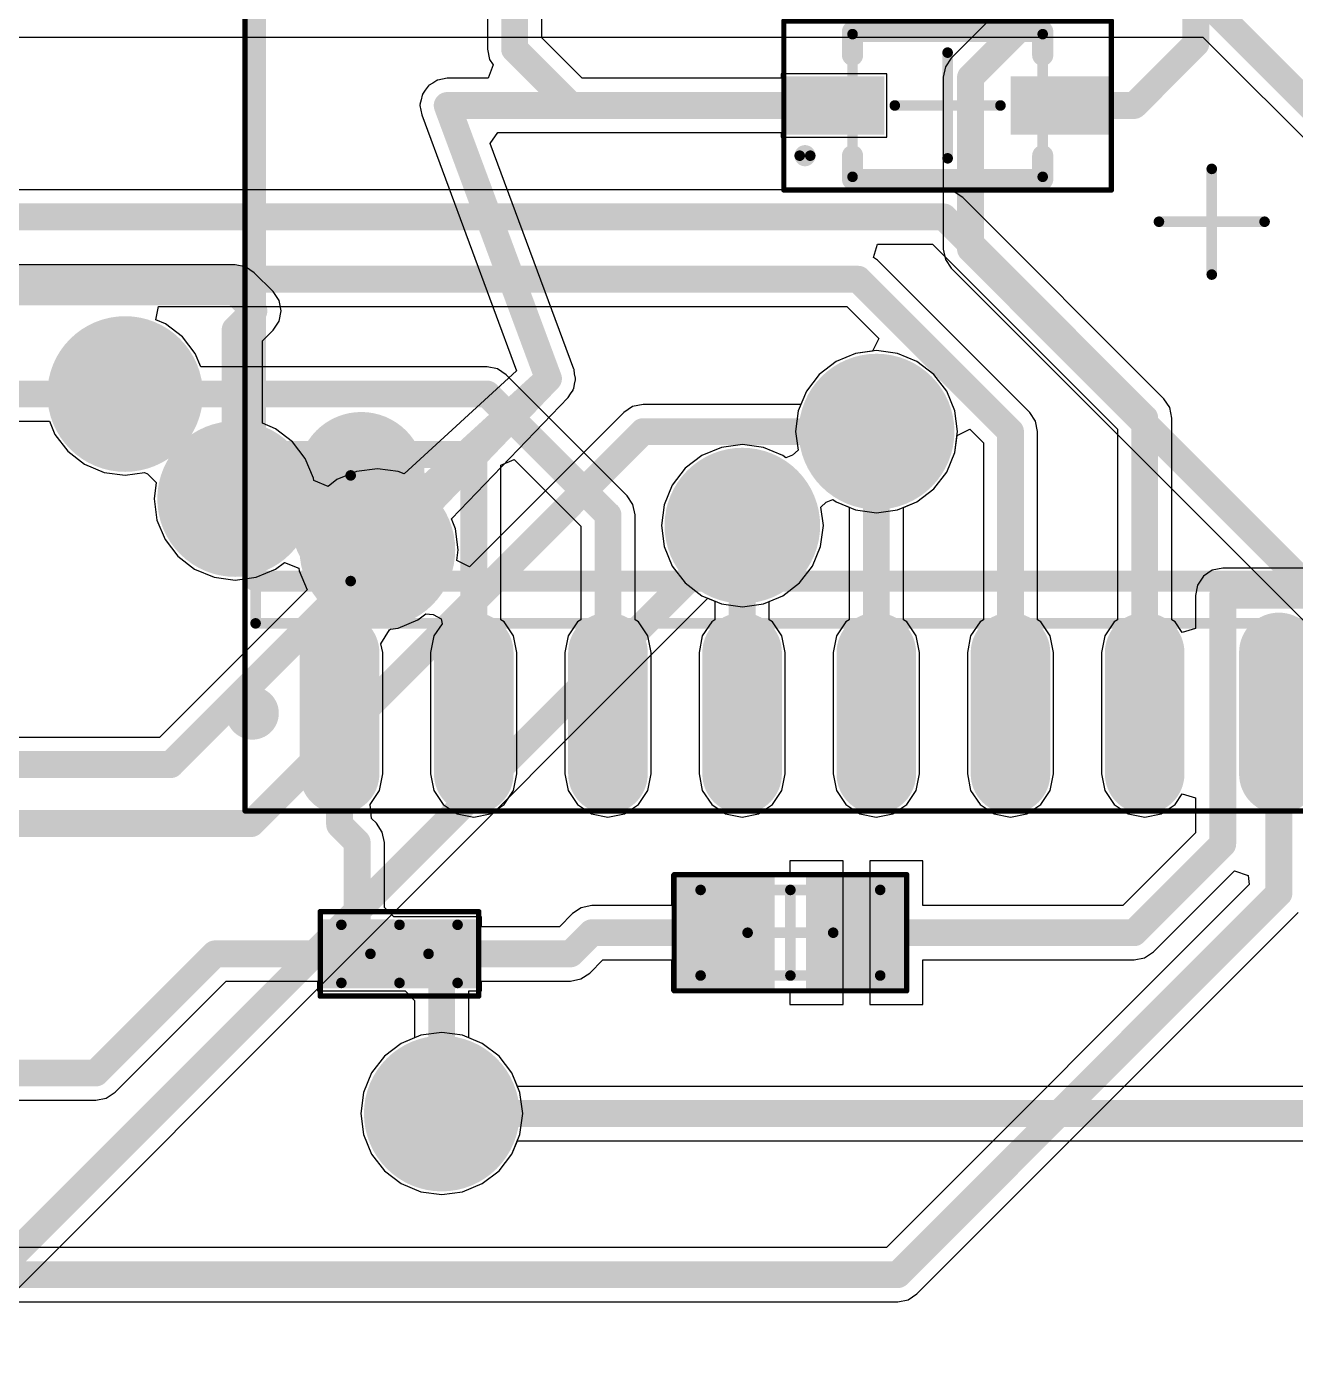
# Model space of a CAD drawing. Header units: millimetres. Extents: x 60.3 to 156.5, y 68.2 to 164.5.
# Drawn here: x 100.87 to 112.88, y 128.8 to 141.5 of the extents above; entities that cross this region are included whole.
import ezdxf

# ---------------------------------------------------------------- set-up
doc = ezdxf.new("R2010")
doc.units = ezdxf.units.MM
for name, color, linetype in [('BottomLayer', 5, 'Continuous'), ('BottomOverlay', 54, 'Continuous'), ('BottomPaste', 16, 'Continuous'), ('BottomSolder', 6, 'Continuous'), ('KeepOutLayer', 6, 'Continuous'), ('Mechanical13', 56, 'Continuous'), ('Mechanical15', 56, 'Continuous'), ('MultiLayer', 9, 'Continuous'), ('TopLayer', 1, 'Continuous'), ('TopOverlay', 2, 'Continuous'), ('TopPaste', 8, 'Continuous'), ('TopSolder', 216, 'Continuous'), ('ViaHoleLayer', 16, 'Continuous')]:
    doc.layers.add(name, color=color, linetype=linetype)

# ---------------------------------------------------------------- blocks, each defined once
blk = doc.blocks.new('CAP0603_10')
at = {"layer": 'Mechanical13', "const_width": 0.1}
for points in [[(0.85, 0.405), (-0.85, 0.405)], [(-0.85, 0.405), (-0.85, -0.405)], [(0.85, 0.405), (0.85, -0.405)], [(0.85, -0.405), (-0.85, -0.405)]]:
    blk.add_lwpolyline(points, dxfattribs=at)
at = {"layer": 'Mechanical13', "const_width": 0.05}
for points in [[(-0.875, 0.405, 1), (-0.825, 0.405, 1)], [(-0.875, 0.405, 1), (-0.825, 0.405, 1)], [(0.825, 0.405, 1), (0.875, 0.405, 1)], [(0.825, 0.405, 1), (0.875, 0.405, 1)], [(-0.875, -0.405, 1), (-0.825, -0.405, 1)], [(-0.875, -0.405, 1), (-0.825, -0.405, 1)], [(0.825, -0.405, 1), (0.875, -0.405, 1)], [(0.825, -0.405, 1), (0.875, -0.405, 1)]]:
    blk.add_lwpolyline(points, format="xyb", close=True, dxfattribs=at)
at = {"layer": 'Mechanical15'}
for points, const_width in [([(1.1, 0.55), (-1.1, 0.55)], 0.05), ([(-1.1, 0.55), (-1.1, -0.55)], 0.05), ([(1.1, 0.55), (1.1, -0.55)], 0.05), ([(0, 0.405), (0, -0.405)], 0.1), ([(0.405, 0), (-0.405, 0)], 0.1), ([(1.1, -0.55), (-1.1, -0.55)], 0.05)]:
    blk.add_lwpolyline(points, dxfattribs=dict(at, const_width=const_width))
for points, const_width in [([(-1.113, 0.55, 1), (-1.088, 0.55, 1)], 0.025), ([(-1.113, 0.55, 1), (-1.088, 0.55, 1)], 0.025), ([(1.087, 0.55, 1), (1.112, 0.55, 1)], 0.025), ([(1.087, 0.55, 1), (1.112, 0.55, 1)], 0.025), ([(-0.025, 0.405, 1), (0.025, 0.405, 1)], 0.05), ([(-0.43, 0, 1), (-0.38, 0, 1)], 0.05), ([(0.38, 0, 1), (0.43, 0, 1)], 0.05), ([(-0.025, -0.405, 1), (0.025, -0.405, 1)], 0.05), ([(-1.113, -0.55, 1), (-1.088, -0.55, 1)], 0.025), ([(-1.113, -0.55, 1), (-1.088, -0.55, 1)], 0.025), ([(1.087, -0.55, 1), (1.112, -0.55, 1)], 0.025), ([(1.087, -0.55, 1), (1.112, -0.55, 1)], 0.025)]:
    blk.add_lwpolyline(points, format="xyb", close=True, dxfattribs=dict(at, const_width=const_width))
at = {"layer": 'TopLayer'}
for points in [[(-0.25, -0.425), (-0.25, 0.425), (-1, -0.425), (-1, 0.425)], [(1, -0.425), (1, 0.425), (0.25, -0.425), (0.25, 0.425)]]:
    blk.add_solid(points, dxfattribs=at)
at = {"layer": 'TopPaste'}
for points in [[(-0.25, -0.425), (-0.25, 0.425), (-1, -0.425), (-1, 0.425)], [(1, -0.425), (1, 0.425), (0.25, -0.425), (0.25, 0.425)]]:
    blk.add_solid(points, dxfattribs=at)
at = {"layer": 'TopSolder'}
for points in [[(-0.148, -0.527), (-0.148, 0.527), (-1.102, -0.527), (-1.102, 0.527)], [(1.102, -0.527), (1.102, 0.527), (0.148, -0.527), (0.148, 0.527)]]:
    blk.add_solid(points, dxfattribs=at)
blk = doc.blocks.new('SOD323_B_41')
at = {"layer": 'BottomLayer'}
for points in [[(-1.45, 0.175), (-1.45, -0.175), (-0.7, 0.175), (-0.7, -0.175)], [(0.7, 0.175), (0.7, -0.175), (1.45, 0.175), (1.45, -0.175)]]:
    blk.add_solid(points, dxfattribs=at)
at = {"layer": 'BottomOverlay', "const_width": 0.2}
for points in [[(-0.9, 0.475), (-0.9, 0.7)], [(-0.9, 0.7), (0.9, 0.7)], [(0.9, 0.475), (0.9, 0.7)], [(-0.9, -0.7), (-0.9, -0.475)], [(0.9, -0.7), (0.9, -0.475)], [(-0.9, -0.7), (0.9, -0.7)]]:
    blk.add_lwpolyline(points, dxfattribs=at)
at = {"layer": 'BottomOverlay'}
for points, const_width in [([(-0.95, 0.7, 1), (-0.85, 0.7, 1)], 0.1), ([(-0.95, 0.7, 1), (-0.85, 0.7, 1)], 0.1), ([(0.85, 0.7, 1), (0.95, 0.7, 1)], 0.1), ([(0.85, 0.7, 1), (0.95, 0.7, 1)], 0.1), ([(-0.95, 0.475, 1), (-0.85, 0.475, 1)], 0.1), ([(0.85, 0.475, 1), (0.95, 0.475, 1)], 0.1), ([(-1.3, -0.475, 1), (-1.4, -0.475, 1)], 0.1), ([(-0.95, -0.475, 1), (-0.85, -0.475, 1)], 0.1), ([(0.85, -0.475, 1), (0.95, -0.475, 1)], 0.1), ([(-1.425, -0.475, 1), (-1.375, -0.475, 1)], 0.05), ([(-1.325, -0.475, 1), (-1.275, -0.475, 1)], 0.05), ([(-0.95, -0.7, 1), (-0.85, -0.7, 1)], 0.1), ([(-0.95, -0.7, 1), (-0.85, -0.7, 1)], 0.1), ([(0.85, -0.7, 1), (0.95, -0.7, 1)], 0.1), ([(0.85, -0.7, 1), (0.95, -0.7, 1)], 0.1)]:
    blk.add_lwpolyline(points, format="xyb", close=True, dxfattribs=dict(at, const_width=const_width))
at = {"layer": 'BottomPaste'}
for points in [[(-1.45, 0.175), (-1.45, -0.175), (-0.7, 0.175), (-0.7, -0.175)], [(0.7, 0.175), (0.7, -0.175), (1.45, 0.175), (1.45, -0.175)]]:
    blk.add_solid(points, dxfattribs=at)
at = {"layer": 'BottomSolder'}
for points in [[(-1.552, 0.277), (-1.552, -0.277), (-0.598, 0.277), (-0.598, -0.277)], [(0.598, 0.277), (0.598, -0.277), (1.552, 0.277), (1.552, -0.277)]]:
    blk.add_solid(points, dxfattribs=at)
at = {"layer": 'Mechanical13', "const_width": 0.1}
for points in [[(-0.9, -0.675), (-0.9, 0.675)], [(-0.9, 0.675), (0.9, 0.675)], [(0.9, -0.675), (0.9, 0.675)], [(-0.9, -0.675), (0.9, -0.675)]]:
    blk.add_lwpolyline(points, dxfattribs=at)
at = {"layer": 'Mechanical13', "const_width": 0.05}
for points in [[(-0.925, 0.675, 1), (-0.875, 0.675, 1)], [(-0.925, 0.675, 1), (-0.875, 0.675, 1)], [(0.875, 0.675, 1), (0.925, 0.675, 1)], [(0.875, 0.675, 1), (0.925, 0.675, 1)], [(-0.925, -0.675, 1), (-0.875, -0.675, 1)], [(-0.925, -0.675, 1), (-0.875, -0.675, 1)], [(0.875, -0.675, 1), (0.925, -0.675, 1)], [(0.875, -0.675, 1), (0.925, -0.675, 1)]]:
    blk.add_lwpolyline(points, format="xyb", close=True, dxfattribs=at)
at = {"layer": 'Mechanical15'}
for points, const_width in [([(-1.55, -0.8), (-1.55, 0.8)], 0.05), ([(-1.55, 0.8), (1.55, 0.8)], 0.05), ([(1.55, -0.8), (1.55, 0.8)], 0.05), ([(0, -0.5), (0, 0.5)], 0.1), ([(-0.5, 0), (0.5, 0)], 0.1), ([(-1.55, -0.8), (1.55, -0.8)], 0.05)]:
    blk.add_lwpolyline(points, dxfattribs=dict(at, const_width=const_width))
for points, const_width in [([(-1.563, 0.8, 1), (-1.538, 0.8, 1)], 0.025), ([(-1.563, 0.8, 1), (-1.538, 0.8, 1)], 0.025), ([(1.538, 0.8, 1), (1.563, 0.8, 1)], 0.025), ([(1.538, 0.8, 1), (1.563, 0.8, 1)], 0.025), ([(-0.025, 0.5, 1), (0.025, 0.5, 1)], 0.05), ([(-0.525, 0, 1), (-0.475, 0, 1)], 0.05), ([(0.475, 0, 1), (0.525, 0, 1)], 0.05), ([(-0.025, -0.5, 1), (0.025, -0.5, 1)], 0.05), ([(-1.563, -0.8, 1), (-1.538, -0.8, 1)], 0.025), ([(-1.563, -0.8, 1), (-1.538, -0.8, 1)], 0.025), ([(1.538, -0.8, 1), (1.563, -0.8, 1)], 0.025), ([(1.538, -0.8, 1), (1.563, -0.8, 1)], 0.025)]:
    blk.add_lwpolyline(points, format="xyb", close=True, dxfattribs=dict(at, const_width=const_width))
blk = doc.blocks.new('RES0402_52')
at = {"layer": 'Mechanical13', "const_width": 0.1}
for points in [[(-0.55, 0.275), (0.55, 0.275)], [(-0.55, -0.275), (-0.55, 0.275)], [(0.55, -0.275), (0.55, 0.275)], [(-0.55, -0.275), (0.55, -0.275)]]:
    blk.add_lwpolyline(points, dxfattribs=at)
at = {"layer": 'Mechanical13', "const_width": 0.05}
for points in [[(-0.575, 0.275, 1), (-0.525, 0.275, 1)], [(-0.575, 0.275, 1), (-0.525, 0.275, 1)], [(0.525, 0.275, 1), (0.575, 0.275, 1)], [(0.525, 0.275, 1), (0.575, 0.275, 1)], [(-0.575, -0.275, 1), (-0.525, -0.275, 1)], [(-0.575, -0.275, 1), (-0.525, -0.275, 1)], [(0.525, -0.275, 1), (0.575, -0.275, 1)], [(0.525, -0.275, 1), (0.575, -0.275, 1)]]:
    blk.add_lwpolyline(points, format="xyb", close=True, dxfattribs=at)
at = {"layer": 'Mechanical15'}
for points, const_width in [([(-0.75, -0.4), (-0.75, 0.4)], 0.05), ([(-0.75, 0.4), (0.75, 0.4)], 0.05), ([(0.75, -0.4), (0.75, 0.4)], 0.05), ([(0, -0.275), (0, 0.275)], 0.1), ([(-0.275, 0), (0.275, 0)], 0.1), ([(-0.75, -0.4), (0.75, -0.4)], 0.05)]:
    blk.add_lwpolyline(points, dxfattribs=dict(at, const_width=const_width))
for points, const_width in [([(-0.763, 0.4, 1), (-0.738, 0.4, 1)], 0.025), ([(-0.763, 0.4, 1), (-0.738, 0.4, 1)], 0.025), ([(0.738, 0.4, 1), (0.763, 0.4, 1)], 0.025), ([(0.738, 0.4, 1), (0.763, 0.4, 1)], 0.025), ([(-0.025, 0.275, 1), (0.025, 0.275, 1)], 0.05), ([(-0.3, 0, 1), (-0.25, 0, 1)], 0.05), ([(0.25, 0, 1), (0.3, 0, 1)], 0.05), ([(-0.025, -0.275, 1), (0.025, -0.275, 1)], 0.05), ([(-0.763, -0.4, 1), (-0.738, -0.4, 1)], 0.025), ([(-0.763, -0.4, 1), (-0.738, -0.4, 1)], 0.025), ([(0.738, -0.4, 1), (0.763, -0.4, 1)], 0.025), ([(0.738, -0.4, 1), (0.763, -0.4, 1)], 0.025)]:
    blk.add_lwpolyline(points, format="xyb", close=True, dxfattribs=dict(at, const_width=const_width))
at = {"layer": 'TopLayer'}
for points in [[(-0.15, -0.225), (-0.15, 0.225), (-0.65, -0.225), (-0.65, 0.225)], [(0.65, -0.225), (0.65, 0.225), (0.15, -0.225), (0.15, 0.225)]]:
    blk.add_solid(points, dxfattribs=at)
at = {"layer": 'TopPaste'}
for points in [[(-0.15, -0.225), (-0.15, 0.225), (-0.65, -0.225), (-0.65, 0.225)], [(0.65, -0.225), (0.65, 0.225), (0.15, -0.225), (0.15, 0.225)]]:
    blk.add_solid(points, dxfattribs=at)
at = {"layer": 'TopSolder'}
for points in [[(-0.048, -0.327), (-0.048, 0.327), (-0.752, -0.327), (-0.752, 0.327)], [(0.752, -0.327), (0.752, 0.327), (0.048, -0.327), (0.048, 0.327)]]:
    blk.add_solid(points, dxfattribs=at)
blk = doc.blocks.new('SOIC28_68')
at = {"layer": 'Mechanical13', "const_width": 0.1}
for points in [[(-3.8, 9.05), (3.8, 9.05)], [(-3.8, 9.05), (-3.8, -9.05)]]:
    blk.add_lwpolyline(points, dxfattribs=at)
at = {"layer": 'Mechanical13'}
for points, const_width in [([(-3.825, 9.05, 1), (-3.775, 9.05, 1)], 0.05), ([(-3.825, 9.05, 1), (-3.775, 9.05, 1)], 0.05), ([(-2.4, 8.15, 1), (-3.4, 8.15, 1)], 0.1), ([(-3.425, 8.15, 1), (-3.375, 8.15, 1)], 0.05), ([(-2.425, 8.15, 1), (-2.375, 8.15, 1)], 0.05)]:
    blk.add_lwpolyline(points, format="xyb", close=True, dxfattribs=dict(at, const_width=const_width))
at = {"layer": 'Mechanical15'}
for points, const_width in [([(-5.575, 9.15), (5.575, 9.15)], 0.05), ([(-5.575, 9.15), (-5.575, -9.15)], 0.05), ([(0, 0.5), (0, -0.5)], 0.1), ([(-0.5, 0), (0.5, 0)], 0.1)]:
    blk.add_lwpolyline(points, dxfattribs=dict(at, const_width=const_width))
for points, const_width in [([(-5.587, 9.15, 1), (-5.562, 9.15, 1)], 0.025), ([(-5.587, 9.15, 1), (-5.562, 9.15, 1)], 0.025), ([(-0.025, 0.5, 1), (0.025, 0.5, 1)], 0.05), ([(-0.525, 0, 1), (-0.475, 0, 1)], 0.05), ([(0.475, 0, 1), (0.525, 0, 1)], 0.05), ([(-0.025, -0.5, 1), (0.025, -0.5, 1)], 0.05)]:
    blk.add_lwpolyline(points, format="xyb", close=True, dxfattribs=dict(at, const_width=const_width))
at = {"layer": 'TopLayer', "const_width": 0.55}
for points in [[(-5.225, 8.255), (-4.075, 8.255)], [(-5.225, 6.985), (-4.075, 6.985)], [(-5.225, 5.715), (-4.075, 5.715)], [(-5.225, 4.445), (-4.075, 4.445)], [(-5.225, 3.175), (-4.075, 3.175)], [(-5.225, 1.905), (-4.075, 1.905)], [(-5.225, 0.635), (-4.075, 0.635)], [(-5.225, -0.635), (-4.075, -0.635)]]:
    blk.add_lwpolyline(points, dxfattribs=at)
at = {"layer": 'TopLayer', "const_width": 0.275}
for points in [[(-5.362, 8.255, 1), (-5.087, 8.255, 1)], [(-4.212, 8.255, 1), (-3.937, 8.255, 1)], [(-5.362, 6.985, 1), (-5.087, 6.985, 1)], [(-4.212, 6.985, 1), (-3.937, 6.985, 1)], [(-5.362, 5.715, 1), (-5.087, 5.715, 1)], [(-4.212, 5.715, 1), (-3.937, 5.715, 1)], [(-5.362, 4.445, 1), (-5.087, 4.445, 1)], [(-4.212, 4.445, 1), (-3.937, 4.445, 1)], [(-5.362, 3.175, 1), (-5.087, 3.175, 1)], [(-4.212, 3.175, 1), (-3.937, 3.175, 1)], [(-5.362, 1.905, 1), (-5.087, 1.905, 1)], [(-4.212, 1.905, 1), (-3.937, 1.905, 1)], [(-5.362, 0.635, 1), (-5.087, 0.635, 1)], [(-4.212, 0.635, 1), (-3.937, 0.635, 1)], [(-5.362, -0.635, 1), (-5.087, -0.635, 1)], [(-4.212, -0.635, 1), (-3.937, -0.635, 1)]]:
    blk.add_lwpolyline(points, format="xyb", close=True, dxfattribs=at)
at = {"layer": 'TopOverlay'}
for points, const_width in [([(-4.525, 9.08, 1), (-4.775, 9.08, 1)], 0.25), ([(-4.838, 9.08, 1), (-4.713, 9.08, 1)], 0.125), ([(-4.587, 9.08, 1), (-4.463, 9.08, 1)], 0.125), ([(-3.45, 9.05, 1), (-3.35, 9.05, 1)], 0.1), ([(-3.45, 9.05, 1), (-3.35, 9.05, 1)], 0.1), ([(-2.1, 8.05, 1), (-2.7, 8.05, 1)], 0.6), ([(-2.85, 8.05, 1), (-2.55, 8.05, 1)], 0.3), ([(-2.25, 8.05, 1), (-1.95, 8.05, 1)], 0.3)]:
    blk.add_lwpolyline(points, format="xyb", close=True, dxfattribs=dict(at, const_width=const_width))
at = {"layer": 'TopOverlay', "const_width": 0.2}
for points in [[(-3.4, 9.05), (3.4, 9.05)], [(-3.4, 9.05), (-3.4, -9.05)]]:
    blk.add_lwpolyline(points, dxfattribs=at)
at = {"layer": 'TopPaste', "const_width": 0.55}
for points in [[(-5.225, 8.255), (-4.075, 8.255)], [(-5.225, 6.985), (-4.075, 6.985)], [(-5.225, 5.715), (-4.075, 5.715)], [(-5.225, 4.445), (-4.075, 4.445)], [(-5.225, 3.175), (-4.075, 3.175)], [(-5.225, 1.905), (-4.075, 1.905)], [(-5.225, 0.635), (-4.075, 0.635)], [(-5.225, -0.635), (-4.075, -0.635)]]:
    blk.add_lwpolyline(points, dxfattribs=at)
at = {"layer": 'TopPaste', "const_width": 0.275}
for points in [[(-5.362, 8.255, 1), (-5.087, 8.255, 1)], [(-4.212, 8.255, 1), (-3.937, 8.255, 1)], [(-5.362, 6.985, 1), (-5.087, 6.985, 1)], [(-4.212, 6.985, 1), (-3.937, 6.985, 1)], [(-5.362, 5.715, 1), (-5.087, 5.715, 1)], [(-4.212, 5.715, 1), (-3.937, 5.715, 1)], [(-5.362, 4.445, 1), (-5.087, 4.445, 1)], [(-4.212, 4.445, 1), (-3.937, 4.445, 1)], [(-5.362, 3.175, 1), (-5.087, 3.175, 1)], [(-4.212, 3.175, 1), (-3.937, 3.175, 1)], [(-5.362, 1.905, 1), (-5.087, 1.905, 1)], [(-4.212, 1.905, 1), (-3.937, 1.905, 1)], [(-5.362, 0.635, 1), (-5.087, 0.635, 1)], [(-4.212, 0.635, 1), (-3.937, 0.635, 1)], [(-5.362, -0.635, 1), (-5.087, -0.635, 1)], [(-4.212, -0.635, 1), (-3.937, -0.635, 1)]]:
    blk.add_lwpolyline(points, format="xyb", close=True, dxfattribs=at)
at = {"layer": 'TopSolder', "const_width": 0.753}
for points in [[(-5.225, 8.255), (-4.075, 8.255)], [(-5.225, 6.985), (-4.075, 6.985)], [(-5.225, 5.715), (-4.075, 5.715)], [(-5.225, 4.445), (-4.075, 4.445)], [(-5.225, 3.175), (-4.075, 3.175)], [(-5.225, 1.905), (-4.075, 1.905)], [(-5.225, 0.635), (-4.075, 0.635)], [(-5.225, -0.635), (-4.075, -0.635)]]:
    blk.add_lwpolyline(points, dxfattribs=at)
at = {"layer": 'TopSolder', "const_width": 0.377}
for points in [[(-5.413, 8.255, 1), (-5.037, 8.255, 1)], [(-4.263, 8.255, 1), (-3.887, 8.255, 1)], [(-5.413, 6.985, 1), (-5.037, 6.985, 1)], [(-4.263, 6.985, 1), (-3.887, 6.985, 1)], [(-5.413, 5.715, 1), (-5.037, 5.715, 1)], [(-4.263, 5.715, 1), (-3.887, 5.715, 1)], [(-5.413, 4.445, 1), (-5.037, 4.445, 1)], [(-4.263, 4.445, 1), (-3.887, 4.445, 1)], [(-5.413, 3.175, 1), (-5.037, 3.175, 1)], [(-4.263, 3.175, 1), (-3.887, 3.175, 1)], [(-5.413, 1.905, 1), (-5.037, 1.905, 1)], [(-4.263, 1.905, 1), (-3.887, 1.905, 1)], [(-5.413, 0.635, 1), (-5.037, 0.635, 1)], [(-4.263, 0.635, 1), (-3.887, 0.635, 1)], [(-5.413, -0.635, 1), (-5.037, -0.635, 1)], [(-4.263, -0.635, 1), (-3.887, -0.635, 1)]]:
    blk.add_lwpolyline(points, format="xyb", close=True, dxfattribs=at)

msp = doc.modelspace()

# ---------------------------------------------------------------- linework, layer by layer
at = {"layer": 'BottomLayer'}
for p, q in [((105.747, 141.393), (105.747, 144.354)), ((105.233, 144.054), (105.233, 141.287)), ((110.107, 141.687), (109.623, 141.202)), ((106.129, 141.011), (105.747, 141.393)), ((105.233, 141.287), (105.253, 141.189)), ((105.286, 141.138), (105.238, 141.011)), ((105.253, 141.189), (105.286, 141.138)), ((109.567, 141.119), (109.547, 141.021)), ((109.623, 141.202), (109.567, 141.119)), ((104.753, 140.991), (104.715, 140.966)), ((104.758, 140.992), (104.753, 140.991)), ((104.762, 140.995), (104.758, 140.992)), ((104.807, 141.002), (104.762, 140.995)), ((104.851, 141.011), (104.807, 141.002)), ((105.238, 141.011), (104.851, 141.011)), ((108.013, 141.011), (106.129, 141.011)), ((109.013, 141.054), (108.013, 141.054)), ((108.013, 141.054), (108.013, 141.011)), ((109.013, 140.454), (109.013, 141.054)), ((109.547, 141.021), (109.547, 139.395)), ((104.614, 140.852), (104.605, 140.808)), ((104.617, 140.856), (104.614, 140.852)), ((104.618, 140.861), (104.617, 140.856)), ((104.644, 140.898), (104.618, 140.861)), ((104.67, 140.936), (104.644, 140.898)), ((104.674, 140.938), (104.67, 140.936)), ((104.676, 140.942), (104.674, 140.938)), ((104.715, 140.966), (104.676, 140.942)), ((104.605, 140.808), (104.594, 140.764)), ((104.594, 140.764), (104.595, 140.759)), ((104.595, 140.759), (104.594, 140.754)), ((104.594, 140.754), (104.603, 140.709)), ((104.603, 140.709), (104.61, 140.665)), ((104.61, 140.665), (105.509, 138.243)), ((105.259, 140.393), (105.332, 140.497)), ((105.332, 140.497), (108.013, 140.497)), ((108.013, 140.497), (108.013, 140.454)), ((106.051, 138.259), (105.259, 140.393)), ((108.013, 140.454), (109.013, 140.454)), ((109.547, 139.395), (109.567, 139.297)), ((102.845, 139.246), (77.8, 139.246)), ((102.943, 139.226), (102.845, 139.246)), ((103.026, 139.17), (102.943, 139.226)), ((109.567, 139.297), (109.623, 139.214)), ((109.623, 139.214), (113.306, 135.531)), ((103.204, 138.993), (103.026, 139.17)), ((103.26, 138.909), (103.204, 138.993)), ((103.279, 138.811), (103.26, 138.909)), ((103.204, 138.629), (103.26, 138.713)), ((103.26, 138.713), (103.279, 138.811)), ((103.102, 138.527), (103.204, 138.629)), ((103.102, 137.747), (103.102, 138.527)), ((108.915, 138.435), (108.717, 138.408)), ((109.114, 138.408), (108.915, 138.435)), ((108.532, 138.332), (108.373, 138.21)), ((108.717, 138.408), (108.532, 138.332)), ((109.298, 138.332), (109.114, 138.408)), ((109.457, 138.21), (109.298, 138.332)), ((105.509, 138.243), (104.443, 137.268)), ((106.051, 138.258), (106.051, 138.259)), ((106.052, 138.257), (106.051, 138.258)), ((106.058, 138.216), (106.052, 138.257)), ((106.067, 138.175), (106.058, 138.216)), ((108.373, 138.21), (108.251, 138.051)), ((109.579, 138.051), (109.457, 138.21)), ((106.018, 138.027), (106.043, 138.061)), ((106.043, 138.061), (106.043, 138.062)), ((106.043, 138.062), (106.044, 138.062)), ((106.044, 138.062), (106.045, 138.07)), ((106.045, 138.07), (106.049, 138.076)), ((106.049, 138.076), (106.057, 138.117)), ((106.057, 138.117), (106.067, 138.158)), ((106.066, 138.168), (106.067, 138.175)), ((106.067, 138.16), (106.066, 138.168)), ((106.067, 138.159), (106.067, 138.16)), ((106.067, 138.158), (106.067, 138.159)), ((104.893, 136.842), (105.995, 137.992)), ((105.995, 137.992), (106.018, 138.027)), ((108.251, 138.051), (108.199, 137.925)), ((109.656, 137.866), (109.579, 138.051)), ((106.524, 137.85), (105.064, 136.39)), ((106.607, 137.905), (106.524, 137.85)), ((106.705, 137.925), (106.607, 137.905)), ((108.199, 137.925), (106.705, 137.925)), ((109.682, 137.668), (109.656, 137.866)), ((78.465, 137.767), (101.087, 137.767)), ((101.087, 137.767), (101.139, 137.64)), ((103.228, 137.695), (103.102, 137.747)), ((103.387, 137.573), (103.228, 137.695)), ((101.139, 137.64), (101.261, 137.482)), ((103.508, 137.414), (103.387, 137.573)), ((109.656, 137.47), (109.682, 137.668)), ((101.261, 137.482), (101.42, 137.36)), ((109.579, 137.285), (109.656, 137.47)), ((101.42, 137.36), (101.605, 137.283)), ((103.585, 137.229), (103.508, 137.414)), ((103.992, 137.291), (103.808, 137.214)), ((104.191, 137.317), (103.992, 137.291)), ((104.389, 137.291), (104.191, 137.317)), ((104.443, 137.268), (104.389, 137.291)), ((101.605, 137.283), (101.803, 137.257)), ((101.803, 137.257), (101.988, 137.281)), ((101.988, 137.281), (102.016, 137.269)), ((102.016, 137.269), (102.098, 137.186)), ((102.098, 137.186), (102.078, 137.031)), ((103.588, 137.206), (103.585, 137.229)), ((103.724, 137.15), (103.588, 137.206)), ((103.808, 137.214), (103.724, 137.15)), ((109.457, 137.126), (109.579, 137.285)), ((109.298, 137.004), (109.457, 137.126)), ((102.078, 137.031), (102.104, 136.832)), ((108.389, 136.954), (108.44, 137)), ((108.412, 136.779), (108.389, 136.954)), ((108.44, 137), (108.503, 137.027)), ((108.503, 137.027), (108.532, 137.004)), ((108.532, 137.004), (108.717, 136.928)), ((108.717, 136.928), (108.915, 136.901)), ((108.915, 136.901), (109.114, 136.928)), ((109.114, 136.928), (109.298, 137.004)), ((102.104, 136.832), (102.181, 136.648)), ((104.931, 136.749), (104.893, 136.842)), ((104.957, 136.55), (104.931, 136.749)), ((108.386, 136.581), (108.412, 136.779)), ((102.181, 136.648), (102.303, 136.489)), ((104.944, 136.45), (104.957, 136.55)), ((108.309, 136.396), (108.386, 136.581)), ((102.303, 136.489), (102.461, 136.367)), ((103.228, 136.367), (103.312, 136.431)), ((103.312, 136.431), (103.447, 136.375)), ((105.064, 136.39), (104.944, 136.45)), ((102.461, 136.367), (102.646, 136.29)), ((102.646, 136.29), (102.845, 136.264)), ((102.845, 136.264), (103.043, 136.29)), ((103.043, 136.29), (103.228, 136.367)), ((103.447, 136.375), (103.45, 136.352)), ((103.45, 136.352), (103.525, 136.172)), ((108.187, 136.237), (108.309, 136.396)), ((103.525, 136.172), (102.129, 134.775)), ((108.028, 136.115), (108.187, 136.237)), ((100.31, 129.081), (107.32, 136.091)), ((107.32, 136.091), (107.447, 136.039)), ((107.447, 136.039), (107.645, 136.012)), ((107.645, 136.012), (107.844, 136.039)), ((107.844, 136.039), (108.028, 136.115)), ((102.129, 134.775), (85.476, 134.775)), ((104.602, 131.957), (104.417, 131.88)), ((104.8, 131.983), (104.602, 131.957)), ((104.998, 131.957), (104.8, 131.983)), ((105.183, 131.88), (104.998, 131.957)), ((104.417, 131.88), (104.258, 131.758)), ((105.342, 131.758), (105.183, 131.88)), ((104.258, 131.758), (104.136, 131.6)), ((105.464, 131.6), (105.342, 131.758)), ((104.136, 131.6), (104.06, 131.415)), ((105.516, 131.473), (105.464, 131.6)), ((115.36, 131.473), (105.516, 131.473)), ((104.06, 131.415), (104.033, 131.216)), ((104.033, 131.216), (104.06, 131.018)), ((104.06, 131.018), (104.136, 130.833)), ((105.464, 130.833), (105.516, 130.959)), ((105.516, 130.959), (115.36, 130.959)), ((104.136, 130.833), (104.258, 130.674)), ((105.342, 130.674), (105.464, 130.833)), ((104.258, 130.674), (104.417, 130.553)), ((105.183, 130.553), (105.342, 130.674)), ((104.417, 130.553), (104.602, 130.476)), ((104.602, 130.476), (104.8, 130.45)), ((104.8, 130.45), (104.998, 130.476)), ((104.998, 130.476), (105.183, 130.553))]:
    msp.add_line(p, q, dxfattribs=at)
at = {"layer": 'BottomLayer', "const_width": 0.254}
for points in [[(105.49, 141.287), (105.49, 144.354)], [(111.938, 141.338), (111.938, 144.043)], [(109.804, 141.021), (110.46, 141.677)], [(105.49, 141.287), (106.023, 140.754)], [(111.354, 140.754), (111.938, 141.338)], [(109.804, 139.395), (109.804, 141.021)], [(104.851, 140.754), (105.81, 138.17)], [(104.851, 140.754), (106.023, 140.754)], [(106.023, 140.754), (108.513, 140.754)], [(110.663, 140.754), (111.354, 140.754)], [(109.804, 139.395), (113.487, 135.712)], [(77.8, 138.989), (102.845, 138.989)], [(102.845, 138.989), (103.022, 138.811)], [(102.845, 138.633), (103.022, 138.811)], [(102.845, 137.031), (102.845, 138.633)], [(104.121, 136.626), (105.81, 138.17)], [(104.226, 136.517), (105.81, 138.17)], [(78.359, 138.024), (101.803, 138.024)], [(102.997, 133.96), (106.705, 137.668)], [(106.705, 137.668), (108.915, 137.668)], [(100.129, 129.263), (107.645, 136.779)], [(104.038, 136.55), (104.121, 136.626)], [(104.038, 136.55), (104.191, 136.55)], [(104.038, 136.322), (104.226, 136.517)], [(102.235, 134.518), (104.038, 136.322)], [(84.76, 134.518), (102.235, 134.518)], [(89.967, 133.96), (102.997, 133.96)], [(104.8, 131.216), (116.076, 131.216)]]:
    msp.add_lwpolyline(points, dxfattribs=at)
at = {"layer": 'BottomLayer'}
for points, const_width in [([(105.426, 141.287, 1), (105.553, 141.287, 1)], 0.127), ([(105.426, 141.287, 1), (105.553, 141.287, 1)], 0.127), ([(111.874, 141.338, 1), (112.001, 141.338, 1)], 0.127), ([(111.874, 141.338, 1), (112.001, 141.338, 1)], 0.127), ([(109.741, 141.021, 1), (109.868, 141.021, 1)], 0.127), ([(109.741, 141.021, 1), (109.868, 141.021, 1)], 0.127), ([(104.788, 140.754, 1), (104.915, 140.754, 1)], 0.127), ([(104.788, 140.754, 1), (104.915, 140.754, 1)], 0.127), ([(105.959, 140.754, 1), (106.086, 140.754, 1)], 0.127), ([(105.959, 140.754, 1), (106.086, 140.754, 1)], 0.127), ([(105.959, 140.754, 1), (106.086, 140.754, 1)], 0.127), ([(108.449, 140.754, 1), (108.576, 140.754, 1)], 0.127), ([(110.599, 140.754, 1), (110.726, 140.754, 1)], 0.127), ([(111.29, 140.754, 1), (111.417, 140.754, 1)], 0.127), ([(111.29, 140.754, 1), (111.417, 140.754, 1)], 0.127), ([(109.741, 139.395, 1), (109.868, 139.395, 1)], 0.127), ([(109.741, 139.395, 1), (109.868, 139.395, 1)], 0.127), ([(102.781, 138.989, 1), (102.908, 138.989, 1)], 0.127), ([(102.781, 138.989, 1), (102.908, 138.989, 1)], 0.127), ([(102.959, 138.811, 1), (103.086, 138.811, 1)], 0.127), ([(102.959, 138.811, 1), (103.086, 138.811, 1)], 0.127), ([(102.781, 138.633, 1), (102.908, 138.633, 1)], 0.127), ([(102.781, 138.633, 1), (102.908, 138.633, 1)], 0.127), ([(101.486, 138.024, 1), (102.121, 138.024, 1)], 0.635), ([(105.747, 138.17, 1), (105.874, 138.17, 1)], 0.127), ([(105.747, 138.17, 1), (105.874, 138.17, 1)], 0.127), ([(105.747, 138.17, 1), (105.874, 138.17, 1)], 0.127), ([(108.598, 137.668, 1), (109.233, 137.668, 1)], 0.635), ([(101.74, 138.024, 1), (101.867, 138.024, 1)], 0.127), ([(106.642, 137.668, 1), (106.769, 137.668, 1)], 0.127), ([(106.642, 137.668, 1), (106.769, 137.668, 1)], 0.127), ([(108.852, 137.668, 1), (108.979, 137.668, 1)], 0.127), ([(102.527, 137.031, 1), (103.162, 137.031, 1)], 0.635), ([(107.328, 136.779, 1), (107.963, 136.779, 1)], 0.635), ([(103.873, 136.55, 1), (104.508, 136.55, 1)], 0.635), ([(102.781, 137.031, 1), (102.908, 137.031, 1)], 0.127), ([(107.582, 136.779, 1), (107.709, 136.779, 1)], 0.127), ([(103.975, 136.55, 1), (104.102, 136.55, 1)], 0.127), ([(103.975, 136.55, 1), (104.102, 136.55, 1)], 0.127), ([(104.058, 136.626, 1), (104.185, 136.626, 1)], 0.127), ([(104.058, 136.626, 1), (104.185, 136.626, 1)], 0.127), ([(104.127, 136.55, 1), (104.254, 136.55, 1)], 0.127), ([(104.162, 136.517, 1), (104.289, 136.517, 1)], 0.127), ([(104.162, 136.517, 1), (104.289, 136.517, 1)], 0.127), ([(103.975, 136.322, 1), (104.102, 136.322, 1)], 0.127), ([(103.975, 136.322, 1), (104.102, 136.322, 1)], 0.127), ([(102.171, 134.518, 1), (102.299, 134.518, 1)], 0.127), ([(102.171, 134.518, 1), (102.299, 134.518, 1)], 0.127), ([(102.933, 133.96, 1), (103.061, 133.96, 1)], 0.127), ([(102.933, 133.96, 1), (103.061, 133.96, 1)], 0.127), ([(104.482, 131.216, 1), (105.117, 131.216, 1)], 0.635), ([(104.736, 131.216, 1), (104.863, 131.216, 1)], 0.127)]:
    msp.add_lwpolyline(points, format="xyb", close=True, dxfattribs=dict(at, const_width=const_width))
at = {"layer": 'BottomSolder', "const_width": 0.737}
for points in [[(101.435, 138.024, 1), (102.171, 138.024, 1)], [(108.547, 137.668, 1), (109.284, 137.668, 1)], [(102.476, 137.031, 1), (103.213, 137.031, 1)], [(107.277, 136.779, 1), (108.013, 136.779, 1)], [(103.823, 136.55, 1), (104.559, 136.55, 1)], [(104.432, 131.216, 1), (105.168, 131.216, 1)]]:
    msp.add_lwpolyline(points, format="xyb", close=True, dxfattribs=at)
at = {"layer": 'KeepOutLayer', "const_width": 0.254}
msp.add_lwpolyline([(156.4, 116.327, 1), (60.4, 116.327, 1)], format="xyb", close=True, dxfattribs=at)
at = {"layer": 'MultiLayer', "const_width": 0.635}
for points in [[(101.486, 138.024, 1), (102.121, 138.024, 1)], [(108.598, 137.668, 1), (109.233, 137.668, 1)], [(102.527, 137.031, 1), (103.162, 137.031, 1)], [(107.328, 136.779, 1), (107.963, 136.779, 1)], [(103.873, 136.55, 1), (104.508, 136.55, 1)], [(104.482, 131.216, 1), (105.117, 131.216, 1)]]:
    msp.add_lwpolyline(points, format="xyb", close=True, dxfattribs=at)
at = {"layer": 'TopLayer'}
for p, q in [((90.549, 141.401), (112.005, 141.401)), ((112.005, 141.401), (115.006, 138.4)), ((109.55, 139.957), (90.221, 139.957)), ((109.649, 139.937), (109.55, 139.957)), ((109.732, 139.882), (109.649, 139.937)), ((111.635, 137.979), (109.732, 139.882)), ((108.886, 139.316), (108.925, 139.443)), ((108.925, 139.443), (109.444, 139.443)), ((109.444, 139.443), (111.196, 137.691)), ((108.923, 139.291), (108.886, 139.316)), ((110.365, 137.85), (108.923, 139.291)), ((102.094, 138.726), (102.119, 138.853)), ((102.119, 138.853), (108.635, 138.853)), ((108.635, 138.853), (108.938, 138.55)), ((102.186, 138.687), (102.094, 138.726)), ((102.345, 138.566), (102.186, 138.687)), ((102.467, 138.407), (102.345, 138.566)), ((108.938, 138.55), (108.878, 138.43)), ((102.519, 138.281), (102.467, 138.407)), ((108.532, 138.332), (108.373, 138.21)), ((108.717, 138.408), (108.532, 138.332)), ((108.878, 138.43), (108.717, 138.408)), ((105.229, 138.281), (102.519, 138.281)), ((105.328, 138.261), (105.229, 138.281)), ((105.411, 138.205), (105.328, 138.261)), ((106.555, 137.062), (105.411, 138.205)), ((108.373, 138.21), (108.251, 138.051)), ((108.251, 138.051), (108.175, 137.866)), ((111.69, 137.896), (111.635, 137.979)), ((108.175, 137.866), (108.149, 137.668)), ((110.42, 137.766), (110.365, 137.85)), ((111.71, 137.797), (111.69, 137.896)), ((109.677, 137.631), (109.797, 137.69)), ((109.797, 137.69), (109.926, 137.562)), ((110.44, 137.668), (110.42, 137.766)), ((111.196, 137.691), (111.196, 135.888)), ((111.71, 135.888), (111.71, 137.797)), ((107.645, 137.546), (107.447, 137.519)), ((107.844, 137.519), (107.645, 137.546)), ((108.149, 137.668), (108.172, 137.493)), ((109.656, 137.47), (109.677, 137.631)), ((109.926, 137.562), (109.926, 135.888)), ((110.44, 135.888), (110.44, 137.668)), ((107.262, 137.443), (107.103, 137.321)), ((107.447, 137.519), (107.262, 137.443)), ((108.028, 137.443), (107.844, 137.519)), ((108.058, 137.42), (108.028, 137.443)), ((108.12, 137.447), (108.058, 137.42)), ((108.172, 137.493), (108.12, 137.447)), ((109.579, 137.285), (109.656, 137.47)), ((105.36, 137.35), (105.487, 137.403)), ((105.36, 135.888), (105.36, 137.35)), ((105.487, 137.403), (106.116, 136.774)), ((107.103, 137.321), (106.981, 137.162)), ((109.457, 137.126), (109.579, 137.285)), ((106.61, 136.978), (106.555, 137.062)), ((106.981, 137.162), (106.905, 136.977)), ((109.298, 137.004), (109.457, 137.126)), ((106.63, 136.88), (106.61, 136.978)), ((106.905, 136.977), (106.879, 136.779)), ((108.389, 136.954), (108.44, 137)), ((108.412, 136.779), (108.389, 136.954)), ((108.44, 137), (108.503, 137.027)), ((108.503, 137.027), (108.532, 137.004)), ((108.532, 137.004), (108.656, 136.953)), ((108.656, 136.953), (108.656, 135.888)), ((109.17, 136.951), (109.298, 137.004)), ((109.17, 135.888), (109.17, 136.951)), ((106.63, 135.888), (106.63, 136.88)), ((106.116, 136.774), (106.116, 135.888)), ((106.879, 136.779), (106.905, 136.581)), ((108.386, 136.581), (108.412, 136.779)), ((106.905, 136.581), (106.981, 136.396)), ((108.309, 136.396), (108.386, 136.581)), ((106.981, 136.396), (107.103, 136.237)), ((108.187, 136.237), (108.309, 136.396)), ((112.01, 136.3), (111.954, 136.217)), ((112.093, 136.356), (112.01, 136.3)), ((112.192, 136.376), (112.093, 136.356)), ((113.993, 136.376), (112.192, 136.376)), ((107.103, 136.237), (107.262, 136.115)), ((108.028, 136.115), (108.187, 136.237)), ((111.954, 136.217), (111.935, 136.119)), ((107.262, 136.115), (107.386, 136.064)), ((107.386, 136.064), (107.386, 135.888)), ((107.9, 136.062), (108.028, 136.115)), ((107.9, 135.888), (107.9, 136.062)), ((111.935, 136.119), (111.935, 135.806)), ((104.574, 135.887), (104.648, 135.943)), ((104.648, 135.943), (104.719, 135.938)), ((104.719, 135.938), (104.794, 135.896)), ((104.794, 135.896), (104.803, 135.849)), ((104.225, 135.66), (104.304, 135.793)), ((104.304, 135.793), (104.316, 135.8)), ((104.316, 135.8), (104.389, 135.81)), ((104.389, 135.81), (104.574, 135.887)), ((104.803, 135.849), (104.726, 135.735)), ((105.391, 135.867), (105.36, 135.888)), ((105.48, 135.735), (105.391, 135.867)), ((106.085, 135.867), (105.996, 135.735)), ((106.116, 135.888), (106.085, 135.867)), ((106.661, 135.867), (106.63, 135.888)), ((106.75, 135.735), (106.661, 135.867)), ((107.355, 135.867), (107.266, 135.735)), ((107.386, 135.888), (107.355, 135.867)), ((107.931, 135.867), (107.9, 135.888)), ((108.02, 135.735), (107.931, 135.867)), ((108.625, 135.867), (108.536, 135.735)), ((108.656, 135.888), (108.625, 135.867)), ((109.201, 135.867), (109.17, 135.888)), ((109.29, 135.735), (109.201, 135.867)), ((109.895, 135.867), (109.806, 135.735)), ((109.926, 135.888), (109.895, 135.867)), ((110.471, 135.867), (110.44, 135.888)), ((110.56, 135.735), (110.471, 135.867)), ((111.165, 135.867), (111.076, 135.735)), ((111.196, 135.888), (111.165, 135.867)), ((111.741, 135.867), (111.71, 135.888)), ((111.808, 135.768), (111.741, 135.867)), ((111.935, 135.806), (111.808, 135.768)), ((104.241, 135.579), (104.225, 135.66)), ((104.726, 135.735), (104.695, 135.579)), ((105.511, 135.579), (105.48, 135.735)), ((105.996, 135.735), (105.965, 135.579)), ((106.781, 135.579), (106.75, 135.735)), ((107.266, 135.735), (107.235, 135.579)), ((108.051, 135.579), (108.02, 135.735)), ((108.536, 135.735), (108.505, 135.579)), ((109.321, 135.579), (109.29, 135.735)), ((109.806, 135.735), (109.775, 135.579)), ((110.591, 135.579), (110.56, 135.735)), ((111.076, 135.735), (111.045, 135.579)), ((104.241, 134.429), (104.241, 135.579)), ((104.695, 135.579), (104.695, 134.429)), ((105.511, 134.429), (105.511, 135.579)), ((105.965, 135.579), (105.965, 134.429)), ((106.781, 134.429), (106.781, 135.579)), ((107.235, 135.579), (107.235, 134.429)), ((108.051, 134.429), (108.051, 135.579)), ((108.505, 135.579), (108.505, 134.429)), ((109.321, 134.429), (109.321, 135.579)), ((109.775, 135.579), (109.775, 134.429)), ((110.591, 134.429), (110.591, 135.579)), ((111.045, 135.579), (111.045, 134.429)), ((104.21, 134.273), (104.241, 134.429)), ((104.695, 134.429), (104.726, 134.273)), ((105.48, 134.273), (105.511, 134.429)), ((105.965, 134.429), (105.996, 134.273)), ((106.75, 134.273), (106.781, 134.429)), ((107.235, 134.429), (107.266, 134.273)), ((108.02, 134.273), (108.051, 134.429)), ((108.505, 134.429), (108.536, 134.273)), ((109.29, 134.273), (109.321, 134.429)), ((109.775, 134.429), (109.806, 134.273)), ((110.56, 134.273), (110.591, 134.429)), ((111.045, 134.429), (111.076, 134.273)), ((104.121, 134.141), (104.21, 134.273)), ((104.726, 134.273), (104.815, 134.141)), ((105.391, 134.141), (105.48, 134.273)), ((105.996, 134.273), (106.085, 134.141)), ((106.661, 134.141), (106.75, 134.273)), ((107.266, 134.273), (107.355, 134.141)), ((107.931, 134.141), (108.02, 134.273)), ((108.536, 134.273), (108.625, 134.141)), ((109.201, 134.141), (109.29, 134.273)), ((109.806, 134.273), (109.895, 134.141)), ((110.471, 134.141), (110.56, 134.273)), ((111.076, 134.273), (111.165, 134.141)), ((104.136, 134.009), (104.121, 134.141)), ((104.815, 134.141), (104.947, 134.052)), ((105.259, 134.052), (105.391, 134.141)), ((106.085, 134.141), (106.217, 134.052)), ((106.529, 134.052), (106.661, 134.141)), ((107.355, 134.141), (107.487, 134.052)), ((107.799, 134.052), (107.931, 134.141)), ((108.625, 134.141), (108.757, 134.052)), ((109.069, 134.052), (109.201, 134.141)), ((109.895, 134.141), (110.027, 134.052)), ((110.339, 134.052), (110.471, 134.141)), ((111.165, 134.141), (111.297, 134.052)), ((111.609, 134.052), (111.741, 134.141)), ((111.741, 134.141), (111.808, 134.24)), ((111.808, 134.24), (111.935, 134.202)), ((111.935, 134.202), (111.935, 133.872)), ((104.182, 133.963), (104.136, 134.009)), ((104.947, 134.052), (105.103, 134.021)), ((105.103, 134.021), (105.259, 134.052)), ((106.217, 134.052), (106.373, 134.021)), ((106.373, 134.021), (106.529, 134.052)), ((107.487, 134.052), (107.643, 134.021)), ((107.643, 134.021), (107.799, 134.052)), ((108.757, 134.052), (108.913, 134.021)), ((108.913, 134.021), (109.069, 134.052)), ((110.027, 134.052), (110.183, 134.021)), ((110.183, 134.021), (110.339, 134.052)), ((111.297, 134.052), (111.453, 134.021)), ((111.453, 134.021), (111.609, 134.052)), ((104.237, 133.88), (104.182, 133.963)), ((104.257, 133.782), (104.237, 133.88)), ((111.935, 133.872), (111.247, 133.184)), ((104.257, 133.167), (104.257, 133.782)), ((108.096, 133.492), (107.975, 133.477)), ((108.598, 133.606), (108.096, 133.606)), ((108.096, 133.606), (108.096, 133.492)), ((108.598, 132.927), (108.598, 133.606)), ((109.354, 133.606), (108.852, 133.606)), ((108.852, 133.606), (108.852, 132.927)), ((109.354, 133.184), (109.354, 133.606)), ((111.535, 132.745), (112.304, 133.514)), ((112.304, 133.514), (112.432, 133.467)), ((107.969, 133.477), (106.975, 133.477)), ((106.975, 133.477), (106.975, 133.184)), ((107.975, 133.477), (107.969, 133.477)), ((112.443, 133.383), (109.01, 129.949)), ((112.432, 133.467), (112.443, 133.383)), ((104.347, 133.077), (104.257, 133.167)), ((106.038, 133.109), (105.913, 132.984)), ((106.121, 133.164), (106.038, 133.109)), ((106.22, 133.184), (106.121, 133.164)), ((106.975, 133.184), (106.22, 133.184)), ((109.298, 129.511), (112.905, 133.118)), ((111.247, 133.184), (109.354, 133.184)), ((104.425, 133.077), (104.347, 133.077)), ((104.502, 133.077), (104.425, 133.077)), ((105.175, 133.077), (104.502, 133.077)), ((105.175, 132.984), (105.175, 133.077)), ((105.913, 132.984), (105.175, 132.984)), ((108.598, 132.248), (108.598, 132.927)), ((108.852, 132.927), (108.852, 132.248)), ((111.452, 132.69), (111.535, 132.745)), ((106.201, 132.545), (106.326, 132.67)), ((106.326, 132.67), (106.975, 132.67)), ((106.975, 132.67), (106.975, 132.377)), ((109.354, 132.248), (109.354, 132.67)), ((109.354, 132.67), (111.354, 132.67)), ((111.354, 132.67), (111.452, 132.69)), ((101.708, 131.418), (102.76, 132.47)), ((102.76, 132.47), (103.625, 132.47)), ((103.625, 132.47), (103.625, 132.377)), ((105.175, 132.377), (105.175, 132.47)), ((105.175, 132.47), (106.02, 132.47)), ((106.02, 132.47), (106.118, 132.49)), ((106.118, 132.49), (106.201, 132.545)), ((103.625, 132.377), (104.298, 132.377)), ((104.298, 132.377), (104.375, 132.377)), ((104.375, 132.377), (104.453, 132.377)), ((104.453, 132.377), (104.543, 132.287)), ((105.057, 131.933), (105.057, 132.377)), ((105.057, 132.377), (105.175, 132.377)), ((106.975, 132.377), (107.969, 132.377)), ((107.969, 132.377), (107.975, 132.377)), ((107.975, 132.377), (108.096, 132.363)), ((108.096, 132.363), (108.096, 132.248)), ((104.543, 132.287), (104.543, 131.933)), ((108.096, 132.248), (108.598, 132.248)), ((108.852, 132.248), (109.354, 132.248)), ((104.417, 131.88), (104.258, 131.758)), ((104.543, 131.933), (104.417, 131.88)), ((105.183, 131.88), (105.057, 131.933)), ((105.342, 131.758), (105.183, 131.88)), ((104.258, 131.758), (104.136, 131.6)), ((105.464, 131.6), (105.342, 131.758)), ((104.136, 131.6), (104.06, 131.415)), ((105.54, 131.415), (105.464, 131.6)), ((91.95, 131.343), (101.526, 131.343)), ((101.526, 131.343), (101.625, 131.363)), ((101.625, 131.363), (101.708, 131.418)), ((104.06, 131.415), (104.033, 131.216)), ((105.567, 131.216), (105.54, 131.415)), ((104.033, 131.216), (104.06, 131.018)), ((105.54, 131.018), (105.567, 131.216)), ((104.06, 131.018), (104.136, 130.833)), ((105.464, 130.833), (105.54, 131.018)), ((104.136, 130.833), (104.258, 130.674)), ((105.342, 130.674), (105.464, 130.833)), ((104.258, 130.674), (104.417, 130.553)), ((105.183, 130.553), (105.342, 130.674)), ((104.417, 130.553), (104.602, 130.476)), ((104.602, 130.476), (104.8, 130.45)), ((104.8, 130.45), (104.998, 130.476)), ((104.998, 130.476), (105.183, 130.553)), ((109.01, 129.949), (91.719, 129.949)), ((91.826, 129.435), (109.116, 129.435)), ((109.116, 129.435), (109.215, 129.455)), ((109.215, 129.455), (109.298, 129.511))]:
    msp.add_line(p, q, dxfattribs=at)
at = {"layer": 'TopLayer', "const_width": 0.254}
for points in [[(112.111, 141.658), (115.263, 138.506)], [(90.221, 139.7), (109.55, 139.7)], [(109.55, 139.7), (111.453, 137.797)], [(96.133, 139.11), (108.741, 139.11)], [(108.741, 139.11), (110.183, 137.668)], [(101.803, 138.024), (105.229, 138.024)], [(105.229, 138.024), (106.373, 136.88)], [(111.453, 135.004), (111.453, 137.797)], [(108.913, 137.666), (108.915, 137.668)], [(108.913, 135.004), (108.913, 137.666)], [(110.183, 135.004), (110.183, 137.668)], [(102.845, 137.031), (103.266, 137.452)], [(103.266, 137.452), (105.08, 137.452)], [(105.08, 137.452), (105.103, 137.43)], [(105.103, 135.004), (105.103, 137.43)], [(106.373, 135.004), (106.373, 136.88)], [(107.643, 136.777), (107.645, 136.779)], [(107.643, 135.004), (107.643, 136.777)], [(104.191, 136.527), (104.191, 136.55)], [(103.833, 136.169), (104.191, 136.527)], [(103.833, 135.004), (103.833, 136.169)], [(112.192, 133.765), (112.192, 136.119)], [(112.192, 136.119), (113.993, 136.119)], [(103.833, 133.949), (103.833, 135.004)], [(112.723, 133.299), (112.723, 135.004)], [(103.833, 133.949), (104, 133.782)], [(104, 132.727), (104, 133.782)], [(111.354, 132.927), (112.192, 133.765)], [(109.116, 129.692), (112.723, 133.299)], [(106.02, 132.727), (106.22, 132.927)], [(106.22, 132.927), (107.475, 132.927)], [(108.725, 132.927), (111.354, 132.927)], [(101.526, 131.6), (102.653, 132.727)], [(102.653, 132.727), (104, 132.727)], [(104.8, 132.727), (106.02, 132.727)], [(104.8, 131.216), (104.8, 132.727)], [(90.8, 131.6), (101.526, 131.6)], [(91.719, 129.692), (109.116, 129.692)]]:
    msp.add_lwpolyline(points, dxfattribs=at)
at = {"layer": 'TopLayer'}
for points, const_width in [([(109.487, 139.7, 1), (109.614, 139.7, 1)], 0.127), ([(109.487, 139.7, 1), (109.614, 139.7, 1)], 0.127), ([(108.678, 139.11, 1), (108.805, 139.11, 1)], 0.127), ([(108.678, 139.11, 1), (108.805, 139.11, 1)], 0.127), ([(101.486, 138.024, 1), (102.121, 138.024, 1)], 0.635), ([(108.598, 137.668, 1), (109.233, 137.668, 1)], 0.635), ([(101.74, 138.024, 1), (101.867, 138.024, 1)], 0.127), ([(105.166, 138.024, 1), (105.293, 138.024, 1)], 0.127), ([(105.166, 138.024, 1), (105.293, 138.024, 1)], 0.127), ([(111.39, 137.797, 1), (111.517, 137.797, 1)], 0.127), ([(111.39, 137.797, 1), (111.517, 137.797, 1)], 0.127), ([(108.85, 137.666, 1), (108.977, 137.666, 1)], 0.127), ([(108.85, 137.666, 1), (108.977, 137.666, 1)], 0.127), ([(108.852, 137.668, 1), (108.979, 137.668, 1)], 0.127), ([(110.12, 137.668, 1), (110.247, 137.668, 1)], 0.127), ([(110.12, 137.668, 1), (110.247, 137.668, 1)], 0.127), ([(102.527, 137.031, 1), (103.162, 137.031, 1)], 0.635), ([(103.203, 137.452, 1), (103.33, 137.452, 1)], 0.127), ([(103.203, 137.452, 1), (103.33, 137.452, 1)], 0.127), ([(105.017, 137.452, 1), (105.144, 137.452, 1)], 0.127), ([(105.017, 137.452, 1), (105.144, 137.452, 1)], 0.127), ([(105.04, 137.43, 1), (105.167, 137.43, 1)], 0.127), ([(105.04, 137.43, 1), (105.167, 137.43, 1)], 0.127), ([(107.328, 136.779, 1), (107.963, 136.779, 1)], 0.635), ([(103.873, 136.55, 1), (104.508, 136.55, 1)], 0.635), ([(102.781, 137.031, 1), (102.908, 137.031, 1)], 0.127), ([(106.31, 136.88, 1), (106.437, 136.88, 1)], 0.127), ([(106.31, 136.88, 1), (106.437, 136.88, 1)], 0.127), ([(107.58, 136.777, 1), (107.707, 136.777, 1)], 0.127), ([(107.58, 136.777, 1), (107.707, 136.777, 1)], 0.127), ([(107.582, 136.779, 1), (107.709, 136.779, 1)], 0.127), ([(104.127, 136.55, 1), (104.254, 136.55, 1)], 0.127), ([(104.127, 136.527, 1), (104.254, 136.527, 1)], 0.127), ([(104.127, 136.527, 1), (104.254, 136.527, 1)], 0.127), ([(103.77, 136.169, 1), (103.897, 136.169, 1)], 0.127), ([(103.77, 136.169, 1), (103.897, 136.169, 1)], 0.127), ([(112.128, 136.119, 1), (112.255, 136.119, 1)], 0.127), ([(112.128, 136.119, 1), (112.255, 136.119, 1)], 0.127), ([(103.77, 135.004, 1), (103.897, 135.004, 1)], 0.127), ([(103.77, 135.004, 1), (103.897, 135.004, 1)], 0.127), ([(105.04, 135.004, 1), (105.167, 135.004, 1)], 0.127), ([(106.31, 135.004, 1), (106.437, 135.004, 1)], 0.127), ([(107.58, 135.004, 1), (107.707, 135.004, 1)], 0.127), ([(108.85, 135.004, 1), (108.977, 135.004, 1)], 0.127), ([(110.12, 135.004, 1), (110.247, 135.004, 1)], 0.127), ([(111.39, 135.004, 1), (111.517, 135.004, 1)], 0.127), ([(112.66, 135.004, 1), (112.787, 135.004, 1)], 0.127), ([(103.77, 133.949, 1), (103.897, 133.949, 1)], 0.127), ([(103.77, 133.949, 1), (103.897, 133.949, 1)], 0.127), ([(103.936, 133.782, 1), (104.063, 133.782, 1)], 0.127), ([(103.936, 133.782, 1), (104.063, 133.782, 1)], 0.127), ([(112.128, 133.765, 1), (112.255, 133.765, 1)], 0.127), ([(112.128, 133.765, 1), (112.255, 133.765, 1)], 0.127), ([(112.66, 133.299, 1), (112.787, 133.299, 1)], 0.127), ([(112.66, 133.299, 1), (112.787, 133.299, 1)], 0.127), ([(106.156, 132.927, 1), (106.283, 132.927, 1)], 0.127), ([(106.156, 132.927, 1), (106.283, 132.927, 1)], 0.127), ([(107.412, 132.927, 1), (107.539, 132.927, 1)], 0.127), ([(108.662, 132.927, 1), (108.789, 132.927, 1)], 0.127), ([(111.29, 132.927, 1), (111.417, 132.927, 1)], 0.127), ([(111.29, 132.927, 1), (111.417, 132.927, 1)], 0.127), ([(102.59, 132.727, 1), (102.717, 132.727, 1)], 0.127), ([(102.59, 132.727, 1), (102.717, 132.727, 1)], 0.127), ([(103.936, 132.727, 1), (104.063, 132.727, 1)], 0.127), ([(103.936, 132.727, 1), (104.063, 132.727, 1)], 0.127), ([(104.736, 132.727, 1), (104.863, 132.727, 1)], 0.127), ([(104.736, 132.727, 1), (104.863, 132.727, 1)], 0.127), ([(105.956, 132.727, 1), (106.083, 132.727, 1)], 0.127), ([(105.956, 132.727, 1), (106.083, 132.727, 1)], 0.127), ([(104.482, 131.216, 1), (105.117, 131.216, 1)], 0.635), ([(101.463, 131.6, 1), (101.59, 131.6, 1)], 0.127), ([(101.463, 131.6, 1), (101.59, 131.6, 1)], 0.127), ([(104.736, 131.216, 1), (104.863, 131.216, 1)], 0.127), ([(109.053, 129.692, 1), (109.18, 129.692, 1)], 0.127), ([(109.053, 129.692, 1), (109.18, 129.692, 1)], 0.127)]:
    msp.add_lwpolyline(points, format="xyb", close=True, dxfattribs=dict(at, const_width=const_width))
at = {"layer": 'TopSolder', "const_width": 0.737}
for points in [[(101.435, 138.024, 1), (102.171, 138.024, 1)], [(108.547, 137.668, 1), (109.284, 137.668, 1)], [(102.476, 137.031, 1), (103.213, 137.031, 1)], [(107.277, 136.779, 1), (108.013, 136.779, 1)], [(103.823, 136.55, 1), (104.559, 136.55, 1)], [(104.432, 131.216, 1), (105.168, 131.216, 1)]]:
    msp.add_lwpolyline(points, format="xyb", close=True, dxfattribs=at)
at = {"layer": 'ViaHoleLayer', "const_width": 0.356}
for points in [[(101.625, 138.024, 1), (101.981, 138.024, 1)], [(108.737, 137.668, 1), (109.093, 137.668, 1)], [(102.667, 137.031, 1), (103.022, 137.031, 1)], [(107.467, 136.779, 1), (107.823, 136.779, 1)], [(104.013, 136.55, 1), (104.369, 136.55, 1)], [(104.622, 131.216, 1), (104.978, 131.216, 1)]]:
    msp.add_lwpolyline(points, format="xyb", close=True, dxfattribs=at)

# ---------------------------------------------------------------- block references
for name, p, rotation in [('SOIC28_68', (112.088, 139.654), 90), ('SOD323_B_41', (109.588, 140.754), 360), ('CAP0603_10', (108.1, 132.927), 180), ('RES0402_52', (104.4, 132.727), 360)]:
    msp.add_blockref(name, p, dxfattribs=dict(rotation=rotation))

doc.saveas('drawing.dxf')
